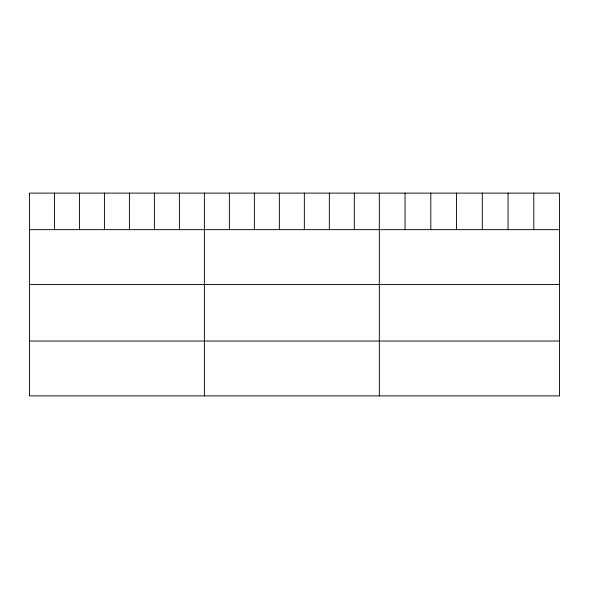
<?xml version="1.0" encoding="UTF-8"?>
<svg xmlns="http://www.w3.org/2000/svg" width="589" height="589" viewBox="0 0 589 589"><rect width="100%" height="100%" fill="white"/><g stroke="black" fill="none" stroke-linecap="round" stroke-linejoin="round"><path stroke-width="0.88" d="M559.55 229.651L559.55 395.889L29.45 395.889L29.45 193.111L559.55 193.111L559.55 229.651L29.45 229.651M29.45 284.509L559.55 284.509M29.45 341.031L559.55 341.031M533.803 193.111L533.803 229.651M508.057 193.111L508.057 229.651M482.31 193.111L482.31 229.651M456.556 193.111L456.556 229.651M430.809 193.111L430.809 229.651M405.063 193.111L405.063 229.651M379.316 193.111L379.316 395.889M354.328 193.111L354.328 229.651M329.332 193.111L329.332 229.651M304.344 193.111L304.344 229.651M279.355 193.111L279.355 229.651M254.367 193.111L254.367 229.651M229.371 193.111L229.371 229.651M204.383 193.111L204.383 395.889M179.395 193.111L179.395 229.651M154.399 193.111L154.399 229.651M129.411 193.111L129.411 229.651M104.422 193.111L104.422 229.651M79.434 193.111L79.434 229.651M54.438 193.111L54.438 229.651"/></g></svg>
